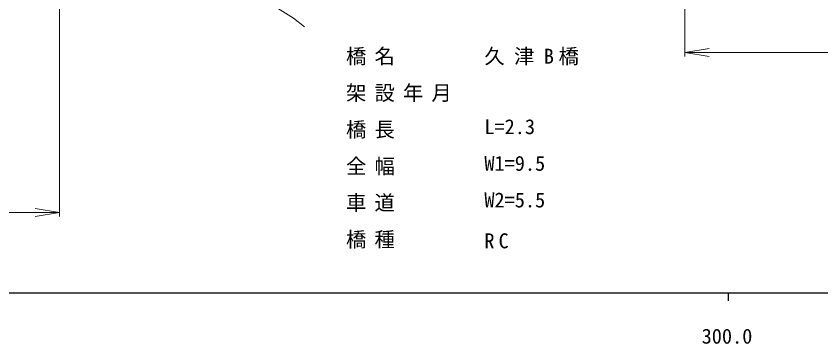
# Model space of a CAD drawing. Units: millimetres, scale not verified. Extents: x 40000 to 680000, y 20000 to 380000.
# Drawn here: x 280476 to 379386, y 198715 to 238979 of the extents above; entities that cross this region are included whole.
import ezdxf
from ezdxf.enums import TextEntityAlignment as Align

# ---------------------------------------------------------------- set-up
doc = ezdxf.new("R2010")
doc.units = ezdxf.units.MM
doc.header["$LTSCALE"] = 1000
for name, color, linetype, lineweight in [('M-STR-HTXT', 7, 'Continuous', 13), ('M-TTL-BAND', 7, 'Continuous', 25), ('M-WORK', 1, 'Continuous', 13)]:
    doc.layers.add(name, color=color, linetype=linetype, lineweight=lineweight)
doc.styles.add('ＭＳ ゴシック', font='')
doc.styles.get('ＭＳ ゴシック').set_extended_font_data('MS Gothic')

# ---------------------------------------------------------------- blocks, each defined once
blk = doc.blocks.new('open_arrow')
at = {"color": 0, "linetype": 'Continuous', "lineweight": -2}
blk.add_lwpolyline([(7.5, 1.25), (0, 0), (7.5, -1.25)], dxfattribs=at)

msp = doc.modelspace()

# ---------------------------------------------------------------- linework, layer by layer
at = {"layer": 'M-TTL-BAND'}
for p, q in [((40000, 205000), (579000, 205000)), ((368000, 205000), (368000, 204000))]:
    msp.add_line(p, q, dxfattribs=at)
at = {"layer": 'M-WORK'}
for p, q in [((362654, 289549), (362654, 233999)), ((285815, 272389), (285815, 214348)), ((310825, 241096), (314573, 238722)), ((314573, 238722), (315926, 237661)), ((541246, 234499), (362654, 234499)), ((285815, 214848), (246420, 214848))]:
    msp.add_line(p, q, dxfattribs=at)

# ---------------------------------------------------------------- block references
at = {"layer": 'M-WORK', "xscale": 400, "yscale": 400}
msp.add_blockref('open_arrow', (362654, 234499), dxfattribs=at)
at = {"layer": 'M-WORK', "xscale": 400, "yscale": 400, "rotation": 180}
msp.add_blockref('open_arrow', (285815, 214848), dxfattribs=at)

# ---------------------------------------------------------------- texts
at = {"layer": 'M-STR-HTXT', "style": 'ＭＳ ゴシック'}
for s, p in [('L=2.3', (338022, 223929)), ('W1=9.5', (338022, 219429)), ('W2=5.5', (338022, 214929))]:
    msp.add_text(s, height=1833, dxfattribs=at).set_placement(p, align=Align.BOTTOM_LEFT)
at = {"layer": 'M-STR-HTXT', "char_height": 1833, "attachment_point": 7, "style": 'ＭＳ ゴシック'}
for s, insert in [('\\T1.4;橋名', (321022, 232929)), ('\\T1.46;久津B橋', (338022, 232929)), ('\\T1.4;架設年月', (321022, 228429)), ('\\T1.4;橋長', (321022, 223929)), ('\\T1.4;全幅', (321022, 219429)), ('\\T1.4;車道', (321022, 214929)), ('\\T1.4;橋種', (321022, 210429)), ('\\T1.4;RC', (338022, 210429))]:
    msp.add_mtext(s, dxfattribs=dict(at, insert=insert))
at = {"layer": 'M-TTL-BAND', "style": 'ＭＳ ゴシック'}
msp.add_text('300.0', height=1833, dxfattribs=at).set_placement((367844, 198195), align=Align.BOTTOM_CENTER)

doc.saveas('drawing.dxf')
